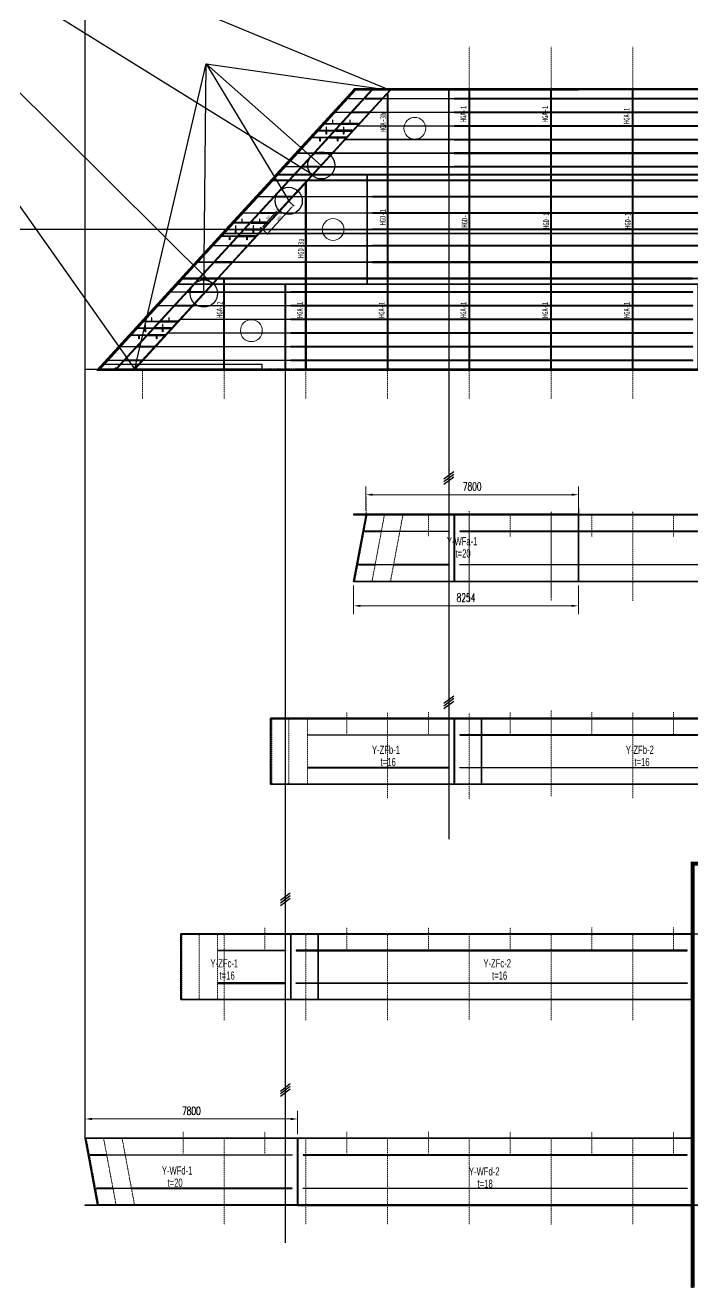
# Model space of a CAD drawing. Extents: x -158665 to 747974, y -1078007 to -307893.
# Drawn here: x 119904 to 144403, y -628561 to -582154 of the extents above; entities that cross this region are included whole.
import ezdxf
from ezdxf.enums import TextEntityAlignment as Align

# ---------------------------------------------------------------- set-up
doc = ezdxf.new("R2010")
doc.units = 0
doc.header["$LTSCALE"] = 0.02
doc.header["$MEASUREMENT"] = 0
doc.header["$PDMODE"] = 35
doc.header["$PDSIZE"] = 150
doc.linetypes.add('CENTER', pattern=[2, 1.25, -0.25, 0.25, -0.25])
doc.linetypes.add('PHANTOM', pattern=[63.5, 31.75, -6.35, 6.35, -6.35, 6.35, -6.35])
doc.layers.get('0').update_dxf_attribs({"linetype": 'CONTINUOUS'})
doc.layers.get('Defpoints').update_dxf_attribs({"linetype": 'CONTINUOUS'})
for name, color, linetype in [('1', 1, 'CONTINUOUS'), ('A3', 7, 'CONTINUOUS'), ('fuban', 1, 'CONTINUOUS'), ('ZG', 7, 'CONTINUOUS'), ('二次预拼节段线', 7, 'CONTINUOUS'), ('横隔板', 7, 'CONTINUOUS'), ('横隔板开孔', 7, 'CONTINUOUS'), ('腹板', 7, 'CONTINUOUS'), ('腹板划分线', 7, 'CONTINUOUS')]:
    doc.layers.add(name, color=color, linetype=linetype)
for name, color, linetype, lineweight in [('1图框轮廓', 7, 'CONTINUOUS', 35), ('2细线层', 41, 'CONTINUOUS', 15), ('3中心线层', 1, 'CENTER', 13)]:
    doc.layers.add(name, color=color, linetype=linetype, lineweight=lineweight)
doc.styles.add('BRG', font='fsdb_e.shx', dxfattribs={"width": 0.7, "bigfont": 'hztxt.shx'})
doc.styles.add('HC_GBDIM', font='romans', dxfattribs={"width": 0.667, "bigfont": 'gbcbig'})
doc.styles.add('仿宋', font='仿宋_GB2312_1.ttf', dxfattribs={"width": 0.7})
doc.dimstyles.new('HC_GBDIM-100', dxfattribs={"dimscale": 100, "dimtxt": 3, "dimasz": 2.5, "dimexe": 3, "dimexo": 1.5, "dimgap": 1.5, "dimtad": 1, "dimdec": 0, "dimzin": 0, "dimdsep": 46, "dimtxsty": 'HC_GBDIM', "dimcen": 2.5, "dimclrd": 130, "dimclre": 130, "dimclrt": 3, "dimadec": 0, "dimazin": 0, "dimtfac": 0.714286, "dimtdec": 0, "dimtmove": 0, "dimatfit": 3, "dimfxl": 1, "dimtzin": 0, "dimlwd": -1, "dimlwe": -1, "dimarcsym": 0})
doc.dimstyles.new('样式-35', dxfattribs={"dimscale": 35, "dimtxt": 2.7, "dimasz": 2.5, "dimexe": 1.25, "dimexo": 0.625, "dimtad": 1, "dimdec": 0, "dimdsep": 46, "dimtxsty": '仿宋', "dimcen": 2.5, "dimclrd": 3, "dimclre": 3, "dimclrt": 4, "dimazin": 0, "dimtfac": 1, "dimtdec": 0, "dimtmove": 0, "dimatfit": 3, "dimfxl": 1.25, "dimlwd": 13, "dimlwe": 13, "dimarcsym": 0})

# ---------------------------------------------------------------- blocks, each defined once
blk = doc.blocks.new('*D105')
at = {"layer": '2细线层', "color": 130}
for p, q in [((132410, -599965), (132410, -599082)), ((140210, -599965), (140210, -599082)), ((139960, -599382), (132660, -599382))]:
    blk.add_line(p, q, dxfattribs=at)
for points in [[(132660, -599340), (132660, -599424), (132410, -599382)], [(139960, -599340), (139960, -599424), (140210, -599382)]]:
    blk.add_solid(points, dxfattribs=at)
at = {"layer": 'Defpoints', "color": 0}
for p in [(132410, -599382), (132410, -600115), (140210, -600115)]:
    blk.add_point(p, dxfattribs=at)
at = {"layer": '2细线层', "color": 3, "insert": (136310, -599082), "char_height": 300, "attachment_point": 5, "style": 'HC_GBDIM'}
blk.add_mtext('7800', dxfattribs=at)
blk = doc.blocks.new('*D106')
at = {"layer": '2细线层', "color": 130}
for p, q in [((122101, -622852), (122101, -621995)), ((122351, -622295), (129651, -622295)), ((129901, -622852), (129901, -621995))]:
    blk.add_line(p, q, dxfattribs=at)
for points in [[(122351, -622253), (122351, -622336), (122101, -622295)], [(129651, -622253), (129651, -622336), (129901, -622295)]]:
    blk.add_solid(points, dxfattribs=at)
at = {"layer": 'Defpoints', "color": 0}
for p in [(129901, -622295), (122101, -623002), (129901, -623002)]:
    blk.add_point(p, dxfattribs=at)
at = {"layer": '2细线层', "color": 3, "insert": (126001, -621995), "char_height": 300, "attachment_point": 5, "style": 'HC_GBDIM'}
blk.add_mtext('7800', dxfattribs=at)
blk = doc.blocks.new('*D113')
at = {"layer": '2细线层', "color": 130}
for p, q in [((131953, -602713), (131953, -603761)), ((140207, -602713), (140207, -603761)), ((132203, -603461), (139957, -603461))]:
    blk.add_line(p, q, dxfattribs=at)
for points in [[(132203, -603419), (132203, -603502), (131953, -603461)], [(139957, -603419), (139957, -603502), (140207, -603461)]]:
    blk.add_solid(points, dxfattribs=at)
at = {"layer": 'Defpoints', "color": 0}
for p in [(131953, -602563), (140207, -602563), (140207, -603461)]:
    blk.add_point(p, dxfattribs=at)
at = {"layer": '2细线层', "color": 3, "insert": (136080, -603161), "char_height": 300, "attachment_point": 5, "style": 'HC_GBDIM'}
blk.add_mtext('8254', dxfattribs=at)
blk = doc.blocks.new('*D188')
at = {"color": 3, "linetype": 'ByBlock', "lineweight": 13, "ltscale": 3}
blk.add_line((128846, -589741), (129687, -588823), dxfattribs=at)
at = {"color": 3, "lineweight": 13, "ltscale": 3}
for p, q in [((129589, -588615), (129778, -588788)), ((128630, -589662), (128819, -589835))]:
    blk.add_line(p, q, dxfattribs=at)
at = {"color": 3, "ltscale": 3}
for points in [[(129676, -588814), (129698, -588833), (129746, -588759)], [(128835, -589731), (128857, -589751), (128787, -589806)]]:
    blk.add_solid(points, dxfattribs=at)
at = {"layer": 'Defpoints', "color": 0, "ltscale": 3}
for p in [(129573, -588600), (129746, -588759), (128614, -589647)]:
    blk.add_point(p, dxfattribs=at)
at = {"color": 4, "ltscale": 3, "insert": (129216, -589236), "char_height": 94.5, "attachment_point": 5, "rotation": 47.5055, "style": '仿宋'}
blk.add_mtext('1420', dxfattribs=at)
blk = doc.blocks.new('*D189')
at = {"color": 3, "lineweight": 13, "ltscale": 3}
for p, q in [((129219, -588954), (129150, -588890)), ((128598, -589632), (128528, -589569))]:
    blk.add_line(p, q, dxfattribs=at)
at = {"color": 3, "linetype": 'ByBlock', "lineweight": 13, "ltscale": 3}
blk.add_line((128620, -589534), (129123, -588984), dxfattribs=at)
at = {"color": 3, "ltscale": 3}
for points in [[(129112, -588975), (129133, -588994), (129182, -588920)], [(128609, -589524), (128630, -589543), (128560, -589598)]]:
    blk.add_solid(points, dxfattribs=at)
at = {"layer": 'Defpoints', "color": 0, "ltscale": 3}
for p in [(129182, -588920), (129235, -588969), (128614, -589647)]:
    blk.add_point(p, dxfattribs=at)
at = {"color": 4, "ltscale": 3, "insert": (128820, -589212), "char_height": 94.5, "attachment_point": 5, "rotation": 47.5055, "style": '仿宋'}
blk.add_mtext('920', dxfattribs=at)

msp = doc.modelspace()

# ---------------------------------------------------------------- linework, layer by layer
at = {"color": 7, "ltscale": 3}
for p, q in [((122100.6, -623002.4), (122100.6, -546274.9)), ((140210.5, -599888.9), (140210.5, -600339.6)), ((144400.3, -628485.7), (144400.3, -625315.6))]:
    msp.add_line(p, q, dxfattribs=at)
at = {"color": 7, "linetype": 'PHANTOM', "ltscale": 10}
for p, q in [((228953.3, -584522), (131952.9, -584522)), ((227033.6, -587847), (128906.7, -587847)), ((224955.2, -591447), (125608.5, -591447)), ((223035.5, -594772), (122562.3, -594772))]:
    msp.add_line(p, q, dxfattribs=at)
at = {"color": 2, "ltscale": 3}
for p, q in [((131204.1, -586847), (131155.1, -586847)), ((129188.5, -589047), (129129.7, -589047)), ((137616.3, -589654), (137616.3, -589640)), ((126024.6, -592447), (126102.1, -592447))]:
    msp.add_line(p, q, dxfattribs=at)
at = {"color": 1, "ltscale": 3}
for p, q in [((130440.5, -587634), (130475.7, -587634)), ((130440.5, -587637), (130475.7, -587637))]:
    msp.add_line(p, q, dxfattribs=at)
at = {"color": 8, "ltscale": 3}
msp.add_line((178201.7, -589647), (97530.8, -589647), dxfattribs=at)
at = {"color": 7, "ltscale": 3}
for points in [[(129003.6, -587839), (128984.4, -587821.5), (132007.2, -584522), (132026.4, -584539.6), (129003.6, -587839)], [(129609.8, -587839), (129590.6, -587821.5), (132613.4, -584522), (132632.6, -584539.6), (129609.8, -587839)], [(130287.9, -587839), (130268.8, -587821.5), (133291.5, -584522), (133310.7, -584539.6), (130287.9, -587839)], [(125705.4, -591439), (125686.3, -591421.5), (128953.7, -587855), (128972.8, -587872.6), (125705.4, -591439)], [(126311.7, -591439), (126292.5, -591421.5), (129559.9, -587855), (129579.1, -587872.6), (126311.7, -591439)], [(126989.8, -591439), (126970.6, -591421.5), (130238, -587855), (130257.2, -587872.6), (126989.8, -591439)], [(122651.9, -594772), (122632.7, -594754.5), (125655.5, -591455), (125674.7, -591472.6), (122651.9, -594772)], [(123258.1, -594772), (123238.9, -594754.5), (126261.7, -591455), (126280.9, -591472.6), (123258.1, -594772)], [(123936.2, -594772), (123917.1, -594754.5), (126939.8, -591455), (126959, -591472.6), (123936.2, -594772)]]:
    msp.add_lwpolyline(points, dxfattribs=at)
at = {"color": 1, "ltscale": 3}
for points in [[(126757.5, -591654), (126792.8, -591654)], [(126757.5, -591657), (126792.8, -591657)]]:
    msp.add_lwpolyline(points, dxfattribs=at)
for points in [[(123243.5, -594746.2, 0.6524796), (123184.9, -594772), (122686.9, -594772, 0.2103024), (122675.5, -594746.2), (122816.8, -594592), (123384.8, -594592)], [(123921.6, -594746.2, 0.6524796), (123863, -594772), (123293.1, -594772, 0.2103024), (123281.8, -594746.2), (123423, -594592), (124062.9, -594592)]]:
    msp.add_lwpolyline(points, format="xyb", close=True, dxfattribs=at)
at = {"color": 4, "ltscale": 3}
msp.add_lwpolyline([(128589.3, -594772), (123971.2, -594772, 0.2103024), (123959.9, -594746.2), (124101.1, -594592), (128589.3, -594592)], format="xyb", close=True, dxfattribs=at)
at = {"color": 1, "ltscale": 3}
for centre in [(130769.5, -587294.2), (129572.9, -588600.2), (126458.3, -591999.9)]:
    msp.add_circle(centre, 500, dxfattribs=at)
at = {"layer": '1', "color": 4}
for points in [[(132326.9, -584840), (132326.9, -584854), (131768.8, -584854), (131768.8, -584840)], [(132375, -584840), (132375, -584854), (133005, -584854), (133005, -584840)], [(150401.8, -584854), (150401.8, -584840), (135651.7, -584840), (135651.7, -584854)], [(131851.2, -585340), (131851.2, -585354), (131293.1, -585354), (131293.1, -585340)], [(131899.3, -585340), (131899.3, -585354), (132529.3, -585354), (132529.3, -585340)], [(150401.8, -585354), (150401.8, -585340), (135651.7, -585340), (135651.7, -585354)], [(150401.8, -585854), (150401.8, -585840), (135651.7, -585840), (135651.7, -585854)], [(150401.8, -586354), (150401.8, -586340), (135651.7, -586340), (135651.7, -586354)], [(130477, -586840), (130477, -586854), (129918.8, -586854), (129918.8, -586840)], [(130525.1, -586840), (130525.1, -586854), (131155.1, -586854), (131155.1, -586840)], [(150401.8, -586854), (150401.8, -586840), (135651.7, -586840), (135651.7, -586854)], [(130018.9, -587340), (130018.9, -587354), (129460.7, -587354), (129460.7, -587340)], [(130067, -587340), (130067, -587354), (130697, -587354), (130697, -587340)], [(150401.8, -587354), (150401.8, -587340), (135651.7, -587340), (135651.7, -587354)], [(129011.1, -588440), (129011.1, -588454), (128453, -588454), (128453, -588440)], [(129059.2, -588440), (129059.2, -588454), (129689.2, -588454), (129689.2, -588440)], [(147401.8, -588454), (147401.8, -588440), (132651.9, -588440), (132651.9, -588454)], [(128461.4, -589040), (128461.4, -589054), (127903.3, -589054), (127903.3, -589040)], [(128509.5, -589040), (128509.5, -589054), (129139.5, -589054), (129139.5, -589040)], [(147401.8, -589054), (147401.8, -589040), (132651.9, -589040), (132651.9, -589054)], [(147401.8, -589654), (147401.8, -589640), (132651.9, -589640), (132651.9, -589654)], [(127362, -590240), (127362, -590254), (126803.9, -590254), (126803.9, -590240)], [(127410.1, -590240), (127410.1, -590254), (128040.1, -590254), (128040.1, -590240)], [(147401.8, -590254), (147401.8, -590240), (132651.9, -590240), (132651.9, -590254)], [(126812.3, -590840), (126812.3, -590854), (126254.2, -590854), (126254.2, -590840)], [(126860.4, -590840), (126860.4, -590854), (127490.5, -590854), (127490.5, -590840)], [(147401.8, -590854), (147401.8, -590840), (132651.9, -590840), (132651.9, -590854)], [(125804.5, -591940.1), (125804.5, -591954.1), (125246.4, -591954.1), (125246.4, -591940.1)], [(125852.6, -591940.1), (125852.6, -591954.1), (126482.6, -591954.1), (126482.6, -591940.1)], [(144401.8, -591954.1), (144401.8, -591940.1), (129651.9, -591940.1), (129651.9, -591954.1)], [(125346.5, -592440), (125346.5, -592454), (124788.4, -592454), (124788.4, -592440)], [(125394.6, -592440), (125394.6, -592454), (126024.6, -592454), (126024.6, -592440)], [(144401.9, -592454), (144401.9, -592440), (129652, -592440), (129652, -592454)], [(144401.9, -592954), (144401.9, -592940), (129652, -592940), (129652, -592954)], [(144401.9, -593454), (144401.9, -593440), (129652, -593440), (129652, -593454)], [(123972.3, -593940), (123972.3, -593954), (123414.1, -593954), (123414.1, -593940)], [(124020.4, -593940), (124020.4, -593954), (124650.4, -593954), (124650.4, -593940)], [(144401.9, -593954), (144401.9, -593940), (129652, -593940), (129652, -593954)], [(123514.2, -594440), (123514.2, -594454), (122956, -594454), (122956, -594440)], [(123562.3, -594440), (123562.3, -594454), (124192.3, -594454), (124192.3, -594440)], [(144401.9, -594454), (144401.9, -594440), (129652, -594440), (129652, -594454)], [(135451.7, -608210.5), (130275.2, -608210.5), (130275.2, -608194.5), (135451.7, -608194.5)], [(135851.7, -608210.5), (150200.3, -608210.5), (150200.3, -608194.5), (135851.7, -608194.5)], [(135451.7, -609394.5), (130275.2, -609394.5), (130275.2, -609410.5), (135451.7, -609410.5)], [(135851.7, -609394.5), (150200.3, -609394.5), (150200.3, -609410.5), (135851.7, -609410.5)], [(129451.9, -616118.7), (126979.8, -616118.7), (126979.8, -616102.7), (129451.9, -616102.7)], [(129851.9, -616118.7), (144200.3, -616118.7), (144200.3, -616102.7), (129851.9, -616102.7)], [(129451.9, -617302.7), (126979.8, -617302.7), (126979.8, -617318.7), (129451.9, -617318.7)], [(129851.9, -617302.7), (144200.3, -617302.7), (144200.3, -617318.7), (129851.9, -617318.7)]]:
    msp.add_lwpolyline(points, close=True, dxfattribs=at)
at = {"layer": '1', "color": 1}
for points in [[(132366.2, -600736.1), (132957.5, -600736.1), (132957.5, -600720.1), (132366.2, -600720.1), (132366.2, -600736.1)], [(133635.5, -600736.1), (132990.5, -600736.1), (132990.5, -600720.1), (133635.5, -600720.1), (133635.5, -600736.1)], [(132137.1, -601961.8), (132728.4, -601961.8), (132728.4, -601945.8), (132137.1, -601945.8), (132137.1, -601961.8)], [(133406.4, -601961.8), (132761.4, -601961.8), (132761.4, -601945.8), (133406.4, -601945.8), (133406.4, -601961.8)], [(122285.3, -623623.3), (122892, -623623.3), (122892, -623607.3), (122285.3, -623607.3), (122285.3, -623623.3)], [(123555.4, -623623.3), (122910, -623623.3), (122910, -623607.3), (123555.4, -623607.3), (123555.4, -623623.3)], [(122514.3, -624849.1), (123121, -624849.1), (123121, -624833.1), (122514.3, -624833.1), (122514.3, -624849.1)], [(123784.4, -624849.1), (123139, -624849.1), (123139, -624833.1), (123784.4, -624833.1), (123784.4, -624849.1)]]:
    msp.add_lwpolyline(points, dxfattribs=at)
at = {"layer": '1', "color": 4}
for points in [[(133668.5, -600720.1), (135451.7, -600720.1), (135451.7, -600736.1), (133668.5, -600736.1), (133668.5, -600720.1)], [(150200.3, -600720.1), (135851.7, -600720.1), (135851.7, -600736.1), (150200.3, -600736.1), (150200.3, -600720.1)], [(133439.4, -601961.8), (135451.7, -601961.8), (135451.7, -601945.8), (133439.4, -601945.8), (133439.4, -601961.8)], [(150200.3, -601961.8), (135851.7, -601961.8), (135851.7, -601945.8), (150200.3, -601945.8), (150200.3, -601961.8)], [(123588.4, -623607.3), (129700.6, -623607.3), (129700.6, -623623.3), (123588.4, -623623.3), (123588.4, -623607.3)], [(144200.3, -623607.3), (130100.6, -623607.3), (130100.6, -623623.3), (144200.3, -623623.3), (144200.3, -623607.3)], [(123817.4, -624849.1), (129700.6, -624849.1), (129700.6, -624833.1), (123817.4, -624833.1), (123817.4, -624849.1)], [(144200.3, -624849.1), (130100.6, -624849.1), (130100.6, -624833.1), (144200.3, -624833.1), (144200.3, -624849.1)]]:
    msp.add_lwpolyline(points, dxfattribs=at)
at = {"layer": '1图框轮廓', "color": 6}
for points in [[(129101.8, -587634), (135448.7, -587634), (135448.7, -584482), (131989.5, -584482)], [(132448.9, -589797), (127120.2, -589797), (129096.3, -587640), (132448.9, -587640)], [(125418.9, -591654), (132448.9, -591654), (132448.9, -589797), (127120.2, -589797)], [(122525.7, -594812), (129448.9, -594812), (129448.9, -591660), (125413.4, -591660)]]:
    msp.add_lwpolyline(points, close=True, dxfattribs=at)
at = {"layer": '1图框轮廓', "color": 1}
for points in [[(135454.7, -584482), (150598.8, -584482), (150598.8, -587634), (135454.7, -587634)], [(132454.9, -587640), (147598.8, -587640), (147598.8, -589797), (132454.9, -589797)], [(132454.9, -591654), (147598.8, -591654), (147598.8, -589797), (132454.9, -589797)], [(129454.9, -594812), (144598.8, -594812), (144598.8, -591660), (129454.9, -591660)], [(140210.5, -600115.2), (150397.3, -600115.2), (150397.3, -602563.2), (140210.5, -602563.2)], [(129903.6, -625450.4), (144397.3, -625450.4), (144397.3, -623002.4), (129903.6, -623002.4)]]:
    msp.add_lwpolyline(points, close=True, dxfattribs=at)
at = {"layer": '1图框轮廓', "color": 183}
for points in [[(131953.1, -602563.2), (135648.7, -602563.2), (135648.7, -600115.2), (132410.5, -600115.2)], [(135654.7, -602563.2), (140210.5, -602563.2), (140210.5, -600115.2), (135654.7, -600115.2)], [(122100.6, -623002.4), (129897.6, -623002.4), (129897.6, -625450.4), (122558, -625450.4)]]:
    msp.add_lwpolyline(points, close=True, dxfattribs=at)
at = {"layer": '1图框轮廓', "color": 3}
for points in [[(135648.7, -607602.6), (128904.2, -607602.6), (128904.2, -610002.6), (135648.7, -610002.6)], [(135654.7, -607602.6), (136650.3, -607602.6), (136650.3, -610002.6), (135654.7, -610002.6)], [(150397.3, -610002.6), (136650.3, -610002.6), (136650.3, -607602.6), (150397.3, -607602.6)], [(125608.5, -617910.8), (129648.9, -617910.8), (129648.9, -615510.8), (125608.5, -615510.8)], [(129654.9, -617910.8), (130650.3, -617910.8), (130650.3, -615510.8), (129654.9, -615510.8)], [(130650.3, -615510.8), (144397.3, -615510.8), (144397.3, -617910.8), (130650.3, -617910.8)]]:
    msp.add_lwpolyline(points, close=True, dxfattribs=at)
at = {"layer": '2细线层', "color": 8}
for points in [[(135651.7, -584839), (135651.7, -584855), (133036.4, -584855), (133036.4, -584839)], [(135651.7, -585339), (135651.7, -585355), (132578.3, -585355), (132578.3, -585339)], [(135651.7, -585839), (135651.7, -585855), (132120.2, -585855), (132120.2, -585839)], [(135651.7, -586339), (135651.7, -586355), (131662.2, -586355), (131662.2, -586339)], [(135651.7, -586839), (135651.7, -586855), (131204.1, -586855), (131204.1, -586839)], [(135651.7, -587339), (135651.7, -587355), (130746, -587355), (130746, -587339)], [(132651.9, -588439), (132651.9, -588455), (129738.2, -588455), (129738.2, -588439)], [(132651.9, -589039), (132651.9, -589055), (129188.5, -589055), (129188.5, -589039)], [(132651.9, -589639), (132651.9, -589655), (128638.8, -589655), (128638.8, -589639)], [(132651.9, -590239), (132651.9, -590255), (128089.2, -590255), (128089.2, -590239)], [(132651.9, -590839), (132651.9, -590855), (127539.5, -590855), (127539.5, -590839)], [(129651.9, -591939.1), (129651.9, -591955.1), (126531.6, -591955.1), (126531.6, -591939.1)], [(129652, -592439), (129652, -592455), (126073.6, -592455), (126073.6, -592439)], [(129652, -592939), (129652, -592955), (125615.5, -592955), (125615.5, -592939)], [(129652, -593439), (129652, -593455), (125157.5, -593455), (125157.5, -593439)], [(129652, -593939), (129652, -593955), (124699.4, -593955), (124699.4, -593939)], [(129652, -594439), (129652, -594455), (124241.3, -594455), (124241.3, -594439)]]:
    msp.add_lwpolyline(points, close=True, dxfattribs=at)
at = {"layer": '2细线层', "color": 2}
for centre in [(134201.1, -585935), (131201.4, -589648), (128202.5, -593361.3)]:
    msp.add_circle(centre, 400, dxfattribs=at)
at = {"layer": '3中心线层', "color": 1, "linetype": 'CENTER'}
msp.add_line((132410.5, -600115.7), (132410.5, -599471.8), dxfattribs=at)
at = {"layer": '3中心线层', "color": 7, "linetype": 'CENTER'}
for p, q in [((132451.2, -600115.2), (131992.4, -602570.6)), ((133088.5, -600115.2), (132629.7, -602570.6)), ((133766.5, -600115.2), (133307.7, -602570.6)), ((122141.3, -623002.4), (122598.7, -625450.4)), ((122778.9, -623002.2), (123236.4, -625450.4)), ((123457.3, -623001.9), (123914.8, -625450.4))]:
    msp.add_line(p, q, dxfattribs=at)
at = {"layer": '3中心线层', "color": 8, "linetype": 'CENTER'}
for points in [[(136201.3, -582940.6), (136201.3, -595866.3)], [(139201.4, -582940.6), (139201.4, -595866.3)], [(142201.6, -582940.6), (142201.6, -595866.3)], [(133201.3, -584639.8), (133201.3, -595866.3)], [(130201.3, -587914.3), (130201.3, -595866.3)], [(127201.3, -591439), (127201.3, -595866.3)], [(124201.3, -594772), (124201.3, -595866.3)]]:
    msp.add_lwpolyline(points, dxfattribs=at)
at = {"layer": '3中心线层', "color": 1, "linetype": 'CENTER', "ltscale": 10}
for points in [[(122597.6, -594812), (132061.5, -584482)], [(123203.8, -594812), (132667.7, -584482)], [(123881.9, -594812), (133345.8, -584482)]]:
    msp.add_lwpolyline(points, dxfattribs=at)
at = {"layer": '3中心线层', "color": 181, "linetype": 'CENTER'}
for points in [[(136201.2, -599987.3), (136201.2, -603149.5)], [(139201.5, -599987.2), (139201.5, -603149.3)], [(142201.6, -599987.2), (142201.6, -603149.3)], [(134700.5, -600115.5), (134700.5, -600915.5)], [(136201.2, -600115.4), (136201.2, -603277.6)], [(137701.3, -600115.4), (137701.3, -600915.4)], [(139201.5, -600115.3), (139201.5, -603277.4)], [(140701.5, -600115.2), (140701.5, -600915.2)], [(142201.6, -600115.2), (142201.6, -603277.3)], [(143701.6, -600115.2), (143701.6, -600915.2)], [(131701, -607363.3), (131701, -608163.3)], [(133201.3, -607383.3), (133201.3, -610545.5)], [(134701.3, -607363), (134701.3, -608163)], [(136201.4, -607383), (136201.4, -610545.1)], [(137701.4, -607362.9), (137701.4, -608162.9)], [(139201.6, -607294.1), (139201.6, -610456.2)], [(140701.6, -607362.6), (140701.6, -608162.6)], [(142201.6, -607374.1), (142201.6, -610536.2)], [(143701.6, -607362.6), (143701.6, -608162.6)], [(128701.5, -615272.1), (128701.5, -616072.1)], [(131701.5, -615271.5), (131701.5, -616071.5)], [(134701.6, -615271.1), (134701.6, -616071.1)], [(137701.6, -615270.9), (137701.6, -616070.9)], [(140701.6, -615270.8), (140701.6, -616070.8)], [(143701.6, -615270.8), (143701.6, -616070.8)], [(127201.9, -615508.2), (127201.9, -618670.3)], [(130201.8, -615511.8), (130201.8, -618673.9)], [(133201.7, -615510.8), (133201.7, -618672.9)], [(136201.7, -615510.9), (136201.7, -618673.1)], [(139201.6, -615510.8), (139201.6, -618672.9)], [(142201.6, -615510.8), (142201.6, -618672.9)], [(125702.7, -622764.3), (125702.7, -623564.3)], [(128702.3, -622763.4), (128702.3, -623563.4)], [(131702.1, -622762.7), (131702.1, -623562.7)], [(134701.9, -622762.5), (134701.9, -623562.5)], [(137701.7, -622762.4), (137701.7, -623562.4)], [(140701.6, -622762), (140701.6, -623562)], [(143701.6, -622762), (143701.6, -623562)], [(127203, -623002.4), (127203, -626164.6)], [(130202.5, -623003), (130202.5, -626165.2)], [(133202.1, -623002.4), (133202.1, -626164.6)], [(136201.9, -623006.8), (136201.9, -626169)], [(139201.7, -623002.1), (139201.7, -626164.2)], [(142201.6, -623002.4), (142201.6, -626164.6)]]:
    msp.add_lwpolyline(points, dxfattribs=at)
at = {"layer": '3中心线层', "color": 7, "linetype": 'CENTER'}
for points in [[(128954.2, -607602.6), (128954.2, -610002.6)], [(129582.2, -607602.6), (129582.2, -610002.6)], [(130260.2, -607602.6), (130260.2, -610002.6)], [(125648.5, -615510.8), (125648.5, -617910.8)], [(126286.6, -615510.8), (126286.6, -617910.8)], [(126964.8, -615510.8), (126964.8, -617910.8)]]:
    msp.add_lwpolyline(points, dxfattribs=at)
at = {"layer": 'ZG', "color": 7, "ltscale": 3}
msp.add_line((128638.8, -589647), (128544.8, -589647), dxfattribs=at)
at = {"layer": 'ZG', "color": 2, "ltscale": 3}
for points in [[(131177.3, -585638.4), (131177.3, -585758.4), (131189.3, -585758.4), (131189.3, -585638.4)], [(131819.5, -585638.4), (131819.5, -585758.4), (131831.5, -585758.4), (131831.5, -585638.4)], [(131227.8, -586034.4), (130680.7, -586034.4), (130680.7, -586008.4), (131227.8, -586008.4)], [(131456.9, -585784.4), (130909.7, -585784.4), (130909.7, -585758.4), (131456.9, -585758.4)], [(130948.3, -585888.4), (130948.3, -586008.4), (130960.3, -586008.4), (130960.3, -585888.4)], [(130948.3, -586154.4), (130948.3, -586034.4), (130960.3, -586034.4), (130960.3, -586154.4)], [(131286.9, -586034.4), (131906, -586034.4), (131906, -586008.4), (131286.9, -586008.4)], [(131516, -585784.4), (132135, -585784.4), (132135, -585758.4), (131516, -585758.4)], [(131590.4, -585888.4), (131590.4, -586008.4), (131602.4, -586008.4), (131602.4, -585888.4)], [(131590.4, -586154.4), (131590.4, -586034.4), (131602.4, -586034.4), (131602.4, -586154.4)], [(130998.8, -586284.4), (130451.7, -586284.4), (130451.7, -586258.4), (130998.8, -586258.4)], [(130719.2, -586404.4), (130719.2, -586284.4), (130731.2, -586284.4), (130731.2, -586404.4)], [(131057.9, -586284.4), (131676.9, -586284.4), (131676.9, -586258.4), (131057.9, -586258.4)], [(131361.4, -586404.4), (131361.4, -586284.4), (131373.4, -586284.4), (131373.4, -586404.4)], [(127854.6, -589265.2), (127854.6, -589385.2), (127866.6, -589385.2), (127866.6, -589265.2)], [(128496.8, -589265.2), (128496.8, -589385.2), (128508.8, -589385.2), (128508.8, -589265.2)], [(127905.2, -589661.2), (127358, -589661.2), (127358, -589635.2), (127905.2, -589635.2)], [(128134.2, -589411.2), (127587, -589411.2), (127587, -589385.2), (128134.2, -589385.2)], [(127625.6, -589515.2), (127625.6, -589635.2), (127637.6, -589635.2), (127637.6, -589515.2)], [(127625.6, -589781.2), (127625.6, -589661.2), (127637.6, -589661.2), (127637.6, -589781.2)], [(127964.2, -589661.2), (128583.3, -589661.2), (128583.3, -589635.2), (127964.2, -589635.2)], [(128193.3, -589411.2), (128812.3, -589411.2), (128812.3, -589385.2), (128193.3, -589385.2)], [(128267.8, -589515.2), (128267.8, -589635.2), (128279.8, -589635.2), (128279.8, -589515.2)], [(128267.8, -589781.2), (128267.8, -589661.2), (128279.8, -589661.2), (128279.8, -589781.2)], [(127676.1, -589911.2), (127129, -589911.2), (127129, -589885.2), (127676.1, -589885.2)], [(127396.5, -590031.2), (127396.5, -589911.2), (127408.5, -589911.2), (127408.5, -590031.2)], [(127735.2, -589911.2), (128354.2, -589911.2), (128354.2, -589885.2), (127735.2, -589885.2)], [(128038.7, -590031.2), (128038.7, -589911.2), (128050.7, -589911.2), (128050.7, -590031.2)], [(124813, -593036.3), (124265.9, -593036.3), (124265.9, -593010.3), (124813, -593010.3)], [(124533.4, -592890.3), (124533.4, -593010.3), (124545.4, -593010.3), (124545.4, -592890.3)], [(124872.1, -593036.3), (125491.1, -593036.3), (125491.1, -593010.3), (124872.1, -593010.3)], [(125175.6, -592890.3), (125175.6, -593010.3), (125187.6, -593010.3), (125187.6, -592890.3)], [(124354.9, -593536.3), (123807.8, -593536.3), (123807.8, -593510.3), (124354.9, -593510.3)], [(124584, -593286.3), (124036.8, -593286.3), (124036.8, -593260.3), (124584, -593260.3)], [(124075.4, -593656.3), (124075.4, -593536.3), (124087.4, -593536.3), (124087.4, -593656.3)], [(124304.4, -593140.3), (124304.4, -593260.3), (124316.4, -593260.3), (124316.4, -593140.3)], [(124304.4, -593406.3), (124304.4, -593286.3), (124316.4, -593286.3), (124316.4, -593406.3)], [(124414, -593536.3), (125033.1, -593536.3), (125033.1, -593510.3), (124414, -593510.3)], [(124643.1, -593286.3), (125262.1, -593286.3), (125262.1, -593260.3), (124643.1, -593260.3)], [(124717.5, -593656.3), (124717.5, -593536.3), (124729.5, -593536.3), (124729.5, -593656.3)], [(124946.6, -593140.3), (124946.6, -593260.3), (124958.6, -593260.3), (124958.6, -593140.3)], [(124946.6, -593406.3), (124946.6, -593286.3), (124958.6, -593286.3), (124958.6, -593406.3)]]:
    msp.add_lwpolyline(points, close=True, dxfattribs=at)
at = {"layer": '二次预拼节段线', "color": 2, "ltscale": 3}
for p, q in [((135451.7, -584482), (135451.7, -612028.9)), ((129451.9, -626835.8), (129451.9, -591660))]:
    msp.add_line(p, q, dxfattribs=at)
at = {"layer": '二次预拼节段线', "color": 7, "ltscale": 3}
for points in [[(135629.9, -598540.2), (135273.4, -598813.4)], [(135629.9, -598635.2), (135273.4, -598908.4)], [(135629.9, -598734.2), (135273.4, -599007.4)], [(135629.9, -606772.1), (135273.4, -607045.2)], [(135629.9, -606867.1), (135273.4, -607140.2)], [(135629.9, -606966.1), (135273.4, -607239.2)], [(129630.2, -614005.2), (129273.6, -614278.4)], [(129630.2, -614100.3), (129273.6, -614373.4)], [(129630.2, -614199.2), (129273.6, -614472.4)], [(129630.2, -621008), (129273.6, -621281.1)], [(129630.2, -621103), (129273.6, -621376.1)], [(129630.2, -621201.9), (129273.6, -621475.1)]]:
    msp.add_lwpolyline(points, dxfattribs=at)
at = {"layer": '横隔板', "color": 100, "ltscale": 3}
for points in [[(133194.3, -584666.7), (133208.3, -584666.7), (133208.3, -587839), (133194.3, -587839)], [(130194.3, -587941.2), (130208.3, -587941.2), (130208.3, -591439), (130194.3, -591439)]]:
    msp.add_lwpolyline(points, close=True, dxfattribs=at)
at = {"layer": '横隔板', "color": 31, "ltscale": 3}
for points in [[(136194.3, -584522), (136208.3, -584522), (136208.3, -587839), (136194.3, -587839)], [(139194.4, -584522), (139208.4, -584522), (139208.4, -587839), (139194.4, -587839)], [(142194.6, -584522), (142208.6, -584522), (142208.6, -587839), (142194.6, -587839)], [(127194.3, -591455), (127208.3, -591455), (127208.3, -594772), (127194.3, -594772)], [(130194.3, -591455), (130208.3, -591455), (130208.3, -594772), (130194.3, -594772)], [(133194.3, -591455), (133208.3, -591455), (133208.3, -594772), (133194.3, -594772)], [(136194.3, -591455), (136208.3, -591455), (136208.3, -594772), (136194.3, -594772)], [(139194.4, -591455), (139208.4, -591455), (139208.4, -594772), (139194.4, -594772)], [(142194.6, -591455), (142208.6, -591455), (142208.6, -594772), (142194.6, -594772)]]:
    msp.add_lwpolyline(points, close=True, dxfattribs=at)
at = {"layer": '横隔板', "color": 230, "ltscale": 3}
for points in [[(133194.3, -587855), (133208.3, -587855), (133208.3, -591439), (133194.3, -591439)], [(136194.3, -587855), (136208.3, -587855), (136208.3, -591439), (136194.3, -591439)], [(139194.4, -587855), (139208.4, -587855), (139208.4, -591439), (139194.4, -591439)], [(142194.6, -587855), (142208.6, -587855), (142208.6, -591439), (142194.6, -591439)]]:
    msp.add_lwpolyline(points, close=True, dxfattribs=at)
at = {"layer": '横隔板开孔', "color": 1, "ltscale": 3}
for points in [[(123926.6, -594763.2), (109872.7, -574860.4), (126772.4, -591657)], [(130455.4, -587637), (109872.7, -574860.4), (133301.1, -584530.8)]]:
    msp.add_lwpolyline(points, dxfattribs=at)
at = {"layer": '横隔板开孔', "color": 2, "ltscale": 3}
for points in [[(123926.6, -594763.2), (126539.9, -583574.4), (133301.1, -584530.8)], [(126458.3, -591999.9), (126539.9, -583574.4)], [(130769.5, -587294.2), (126539.9, -583574.4), (129572.9, -588600.2)]]:
    msp.add_lwpolyline(points, dxfattribs=at)
at = {"layer": '腹板', "color": 183}
for points in [[(131953.1, -584522), (140210.5, -584522), (140210.5, -584502), (131953.1, -584502)], [(122100.6, -594772), (129900.6, -594772), (129900.6, -594792), (122100.6, -594792)], [(131953.1, -600115.2), (140210.5, -600115.2), (140210.5, -600095.2), (131953.1, -600095.2)], [(122100.6, -625450.4), (129900.6, -625450.4), (129900.6, -625470.4), (122100.6, -625470.4)]]:
    msp.add_lwpolyline(points, close=True, dxfattribs=at)
at = {"layer": '腹板', "color": 1}
for points in [[(150400.3, -584522), (140210.5, -584522), (140210.5, -584504), (150400.3, -584504)], [(144400.3, -594772), (129900.6, -594772), (129900.6, -594790), (144400.3, -594790)], [(144400.3, -594772), (157900.3, -594772), (157900.3, -594790), (144400.3, -594790)], [(150400.3, -600115.2), (140210.5, -600115.2), (140210.5, -600097.2), (150400.3, -600097.2)], [(144400.3, -625450.4), (129900.6, -625450.4), (129900.6, -625468.4), (144400.3, -625468.4)], [(144400.3, -625450.4), (157900.3, -625450.4), (157900.3, -625468.4), (144400.3, -625468.4)]]:
    msp.add_lwpolyline(points, close=True, dxfattribs=at)
at = {"layer": '腹板', "color": 3}
for points in [[(128904.2, -587855), (150400.3, -587855), (150400.3, -587839), (128904.2, -587839)], [(125608.5, -591455), (144400.3, -591455), (144400.3, -591439), (125608.5, -591439)], [(157900.3, -591455), (144400.3, -591455), (144400.3, -591439), (157900.3, -591439)], [(128904.2, -607602.6), (150400.3, -607602.6), (150400.3, -607586.6), (128904.2, -607586.6)], [(125608.5, -615510.8), (144400.3, -615510.8), (144400.3, -615494.8), (125608.5, -615494.8)], [(157900.3, -615510.8), (144400.3, -615510.8), (144400.3, -615494.8), (157900.3, -615494.8)]]:
    msp.add_lwpolyline(points, close=True, dxfattribs=at)
at = {"layer": '腹板划分线', "color": 4, "const_width": 150}
msp.add_lwpolyline([(144400.3, -628485.7), (144400.3, -612923), (150400.3, -612923), (150400.3, -598158.5)], dxfattribs=at)

# ---------------------------------------------------------------- texts
at = {"layer": 'A3', "color": 6, "linetype": 'Continuous', "style": '仿宋', "width": 0.7}
for s, p in [('HGA-1', (136088.3, -585410)), ('HGA-1', (139088.4, -585410)), ('HGA-1', (142081.6, -585480.7)), ('HGA-2', (127144.7, -592591.1)), ('HGA-1', (130088.3, -592601)), ('HGA-1', (133088.3, -592601)), ('HGA-1', (136088.3, -592601)), ('HGA-1', (139088.4, -592601)), ('HGA-1', (142088.6, -592601))]:
    msp.add_text(s, height=210, rotation=90, dxfattribs=at).set_placement(p, align=Align.CENTER)
at = {"layer": 'A3', "color": 100, "linetype": 'Continuous', "style": '仿宋', "width": 0.7}
for s, p in [('HGA-3b', (133140.6, -585717.1)), ('HGD-3a', (130122.3, -590337.1))]:
    msp.add_text(s, height=210, rotation=90, dxfattribs=at).set_placement(p, align=Align.CENTER)
at = {"layer": 'fuban', "color": 183, "style": 'BRG', "width": 0.7}
for s, p in [('Y-WFa-1', (135378.3, -601239)), ('t=20', (135697.7, -601688.5)), ('Y-WFd-1', (124917.2, -624332.5)), ('t=20', (125126.5, -624781.9))]:
    msp.add_text(s, height=300, dxfattribs=at).set_placement(p)
at = {"layer": 'fuban', "color": 3, "style": 'BRG', "width": 0.7}
for s, p in [('Y-ZFb-1', (132629.2, -608893.7)), ('Y-ZFb-2', (141945.7, -608893.7)), ('t=16', (132948.5, -609343.1)), ('t=16', (142265, -609343.1)), ('Y-ZFc-1', (126702.7, -616731.4)), ('Y-ZFc-2', (136719.3, -616731.4)), ('t=16', (127037, -617180.9)), ('t=16', (137038.6, -617180.9))]:
    msp.add_text(s, height=300, dxfattribs=at).set_placement(p)
at = {"layer": 'fuban', "color": 1, "style": 'BRG', "width": 0.7}
for s, p in [('Y-WFd-2', (136188.1, -624368.1)), ('t=18', (136507.5, -624817.5))]:
    msp.add_text(s, height=300, dxfattribs=at).set_placement(p)
at = {"layer": '横隔板', "color": 230, "ltscale": 3, "style": '仿宋', "width": 0.7}
for p in [(133128.3, -589199.5), (136135.3, -589281.6), (139128.4, -589330), (142121.6, -589330)]:
    msp.add_text('HGD-1', height=210, rotation=90, dxfattribs=at).set_placement(p, align=Align.CENTER)

# ---------------------------------------------------------------- dimensions: what is measured, and where the dimension line sits
at = {"color": 2, "ltscale": 3}
for p2, distance, picture, middle in [((129235.2, -588968.9), 72.4, '*D189', (128820.2, -589212.3)), ((129572.9, -588600.2), -234.9, '*D188', (129215.7, -589235.6))]:
    dim = msp.add_aligned_dim(p1=(128613.9, -589647), p2=p2, distance=distance, dimstyle='样式-35', dxfattribs=at)
    dim.commit()
    dim.dimension.update_dxf_attribs({"geometry": picture, "text_midpoint": middle})
at = {"layer": '2细线层', "color": 1}
for base, p1, p2, picture, middle in [((132410.5, -599382), (140210.5, -600115.2), (132410.5, -600115.2), '*D105', (136310.5, -599082)), ((140207.5, -603460.8), (131953.1, -602563.2), (140207.5, -602563.2), '*D113', (136080.3, -603160.8)), ((129900.6, -622294.7), (122100.6, -623002.4), (129900.6, -623002.4), '*D106', (126000.6, -621994.7))]:
    dim = msp.add_linear_dim(base=base, p1=p1, p2=p2, dimstyle='HC_GBDIM-100', override={"dimzin": 8}, dxfattribs=at)
    dim.commit()
    dim.dimension.update_dxf_attribs({"geometry": picture, "text_midpoint": middle})

doc.saveas('drawing.dxf')
